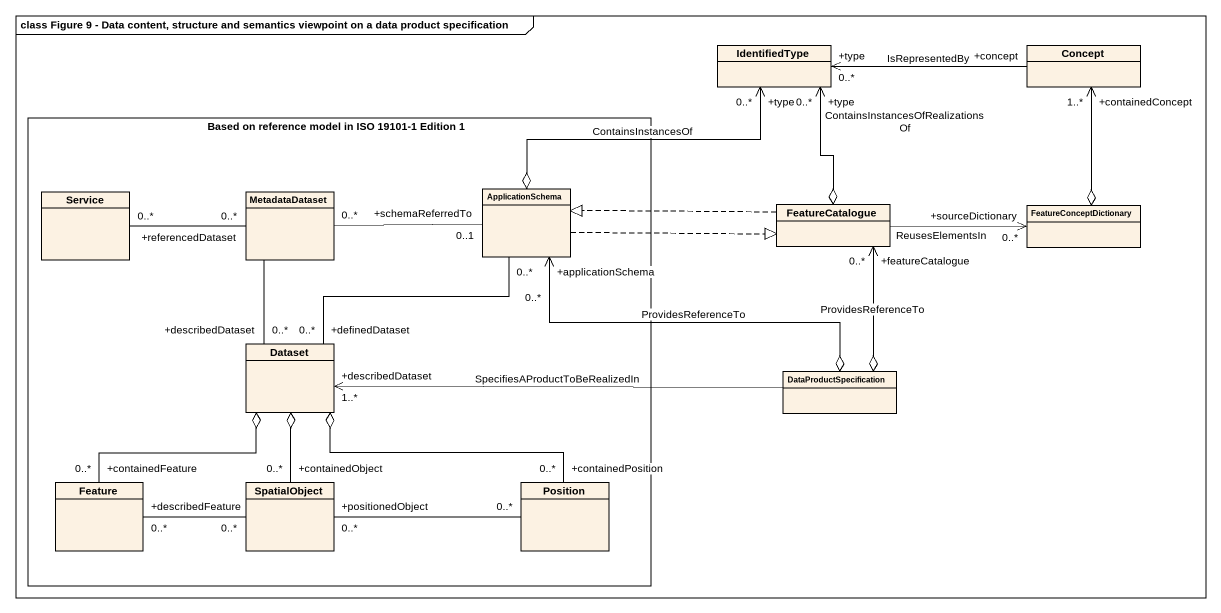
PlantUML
@startuml
mainframe class Figure 9 - Data content, structure and semantics viewpoint on a data product specification
hide circle
hide empty members
class IdentifiedType
class Concept
rectangle "Based on reference model in ISO 19101-1 Edition 1" as Based_on_reference_model_in {
  class Service
  class MetadataDataset
  class ApplicationSchema
  class Dataset
  class Feature
  class SpatialObject
  class Position
}
class FeatureCatalogue
class FeatureConceptDictionary
class DataProductSpecification
IdentifiedType "+type\n0..*" <-right- "+concept" Concept : IsRepresentedBy
IdentifiedType "+type\n0..*" <--o ApplicationSchema : ContainsInstancesOf
IdentifiedType "+type\n0..*" <--o FeatureCatalogue : ContainsInstancesOfRealizationsOf
Concept "+containedConcept\n1..*" <--o FeatureConceptDictionary
Service "0..*" -right- "+referencedDataset\n0..*" MetadataDataset
MetadataDataset "0..*" -right- "+schemaReferredTo\n0..1" ApplicationSchema
ApplicationSchema .right.|> FeatureCatalogue
ApplicationSchema "0..*" -- "+definedDataset\n0..*" Dataset
ApplicationSchema "+applicationSchema\n0..*" <-right-o DataProductSpecification : ProvidesReferenceTo
FeatureCatalogue .left.|> ApplicationSchema
FeatureCatalogue -right-> "+sourceDictionary\n0..*" FeatureConceptDictionary : ReusesElementsIn
FeatureCatalogue "+featureCatalogue\n0..*" <--o DataProductSpecification : ProvidesReferenceTo
Dataset "+describedDataset\n0..*" -up- MetadataDataset
DataProductSpecification -left-> "+describedDataset\n1..*" Dataset : SpecifiesAProductToBeRealizedIn
Feature "+containedFeature\n0..*" -up-o Dataset
Feature "+describedFeature\n0..*" -right- "0..*" SpatialObject
SpatialObject "+containedObject\n0..*" -up-o Dataset
SpatialObject "+positionedObject\n0..*" -right- "0..*" Position
Position "+containedPosition\n0..*" -left-o Dataset
@enduml
